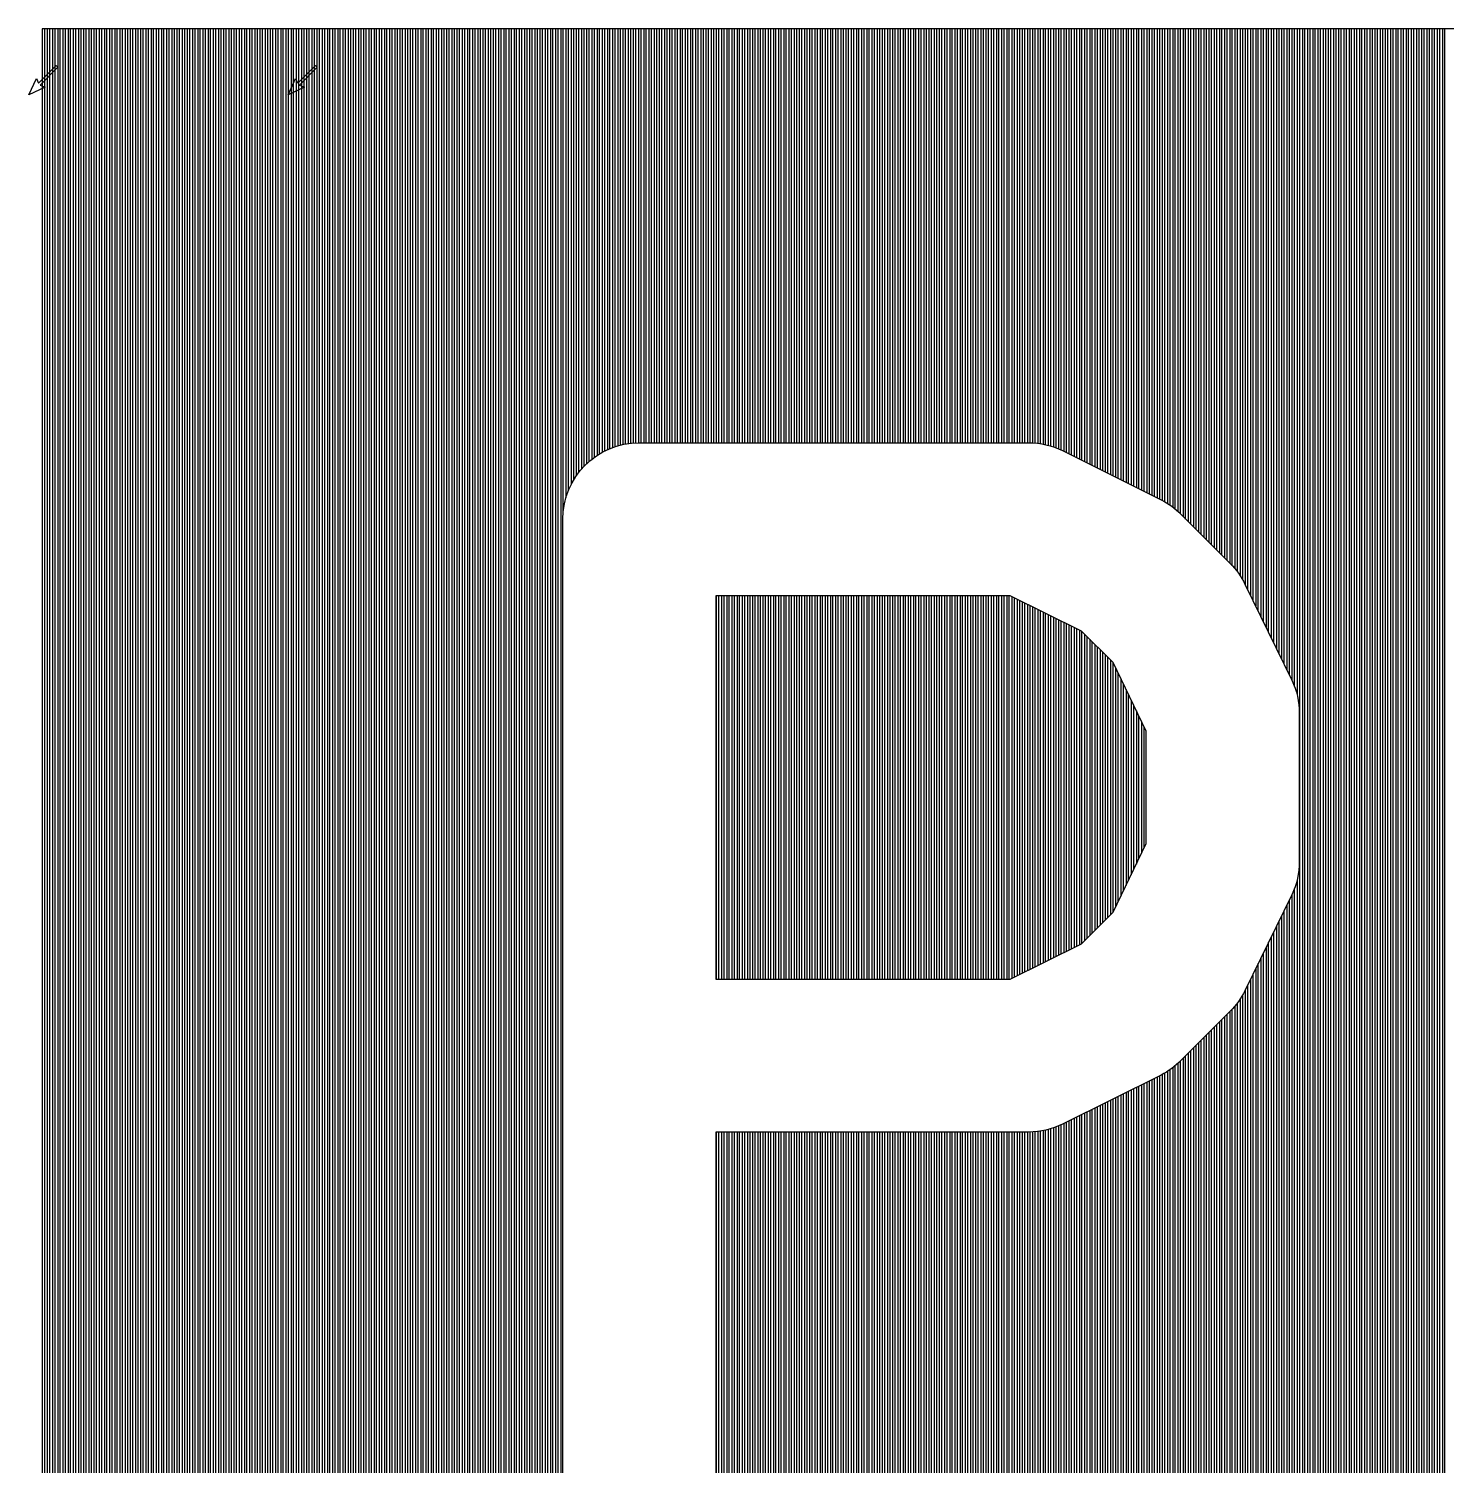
# Model space of a CAD drawing. Extents: x 0 to 12.1, y -9.4 to 0.1.
# Drawn here: x 0 to 1.389, y -1.343 to 0.065 of the extents above; entities that cross this region are included whole.
import ezdxf

# ---------------------------------------------------------------- set-up
doc = ezdxf.new("R2010")
doc.units = 0
doc.layers.get('0').update_dxf_attribs({"linetype": 'CONTINUOUS'})
doc.layers.add('Layer_1', color=7, linetype='CONTINUOUS')

msp = doc.modelspace()

# ---------------------------------------------------------------- linework, layer by layer
at = {"color": 7}
for points in [[(0.013095, 0.064725), (0.013095, -9.405507), (2.777273, -9.405507), (2.777273, 0.064725)], [(0.598075, -0.340934)], [(0.673005, -0.490796), (0.673005, -0.866486), (0.961361, -0.866486), (1.031123, -0.83186), (1.062128, -0.800855), (1.094684, -0.733677), (1.094684, -0.623606), (1.062128, -0.556428), (1.031123, -0.525422), (0.961361, -0.490796)]]:
    msp.add_lwpolyline(points, close=True, dxfattribs=at)
for points in [[(0.598075, -0.340934), (0.979446, -0.340934)], [(1.01252, -0.348686), (1.109154, -0.396745)], [(0.523145, -0.9409), (0.523145, -0.415866)], [(1.128791, -0.411216), (1.17685, -0.459275)], [(1.191321, -0.479427), (1.237312, -0.573479)], [(1.244546, -0.606036), (1.244546, -0.751246)], [(1.237312, -0.783804), (1.191321, -0.877855)], [(1.17685, -0.898007), (1.128791, -0.946067)], [(0.523145, -1.416325), (0.523145, -0.941416)], [(1.109154, -0.960537), (1.01252, -1.008596)], [(0.979446, -1.016348), (0.673005, -1.016348), (0.673005, -1.416325)]]:
    msp.add_lwpolyline(points, dxfattribs=at)
for points in [[(0.523145, -0.415866), (0.523186, -0.3745), (0.556709, -0.340976), (0.598075, -0.340934)], [(0.979446, -0.340934), (0.990918, -0.340955), (1.002233, -0.343607), (1.01252, -0.348686)], [(1.109154, -0.396745), (1.116445, -0.400465), (1.123079, -0.405353), (1.128791, -0.411216)], [(1.17685, -0.459275), (1.182759, -0.465143), (1.187649, -0.471953), (1.191321, -0.479427)], [(1.237312, -0.573479), (1.242136, -0.583651), (1.244609, -0.594778), (1.244546, -0.606036)], [(1.244546, -0.751246), (1.244609, -0.762504), (1.242136, -0.773631), (1.237312, -0.783804)], [(1.191321, -0.877855), (1.187649, -0.885329), (1.182759, -0.892139), (1.17685, -0.898007)], [(0.523145, -0.941416), (0.523146, -0.941244), (0.523146, -0.941072), (0.523145, -0.9409)], [(1.128791, -0.946067), (1.123079, -0.951929), (1.116445, -0.956817), (1.109154, -0.960537)], [(1.01252, -1.008596), (1.002233, -1.013676), (0.990918, -1.016328), (0.979446, -1.016348)]]:
    msp.add_open_spline(points, degree=3, dxfattribs=at)
at = {"layer": 'Layer_1', "color": 4}
for points in [[(0.013095, 0.064725), (0.013095, -9.405495), (0.013095, -9.405495), (0.013095, -9.405495), (0.013095, -9.405495), (0.013095, -9.405495), (0.015635, -9.405495), (0.015635, -9.405495), (0.015635, 0.064725)], [(0.018175, 0.064725), (0.018175, -9.405495), (0.018175, -9.405495), (0.020715, -9.405495), (0.020715, -9.405495), (0.020715, 0.064725)], [(0.023255, 0.064725), (0.023255, -9.405495), (0.023255, -9.405495), (0.025795, -9.405495), (0.025795, -9.405495), (0.025795, 0.064725)], [(0.028335, 0.064725), (0.028335, -9.405495), (0.028335, -9.405495), (0.030875, -9.405495), (0.030875, -9.405495), (0.030875, 0.064725)], [(0.033415, 0.064725), (0.033415, -9.405495), (0.033415, -9.405495), (0.035955, -9.405495), (0.035955, -9.405495), (0.035955, 0.064725)], [(0.038495, 0.064725), (0.038495, -9.405495), (0.038495, -9.405495), (0.041035, -9.405495), (0.041035, -9.405495), (0.041035, 0.064725)], [(0.043575, 0.064725), (0.043575, -9.405495), (0.043575, -9.405495), (0.046115, -9.405495), (0.046115, -9.405495), (0.046115, 0.064725)], [(0.048655, 0.064725), (0.048655, -9.405495), (0.048655, -9.405495), (0.051195, -9.405495), (0.051195, -9.405495), (0.051195, 0.064725)], [(0.053735, 0.064725), (0.053735, -9.405495), (0.053735, -9.405495), (0.056275, -9.405495), (0.056275, -9.405495), (0.056275, 0.064725)], [(0.058815, 0.064725), (0.058815, -9.405495), (0.058815, -9.405495), (0.061355, -9.405495), (0.061355, -9.405495), (0.061355, 0.064725)], [(0.063895, 0.064725), (0.063895, -9.405495), (0.063895, -9.405495), (0.066435, -9.405495), (0.066435, -9.405495), (0.066435, 0.064725)], [(0.068975, 0.064725), (0.068975, -9.405495), (0.068975, -9.405495), (0.071515, -9.405495), (0.071515, -9.405495), (0.071515, 0.064725)], [(0.074055, 0.064725), (0.074055, -9.405495), (0.074055, -9.405495), (0.076595, -9.405495), (0.076595, -9.405495), (0.076595, 0.064725)], [(0.079135, 0.064725), (0.079135, -9.405495), (0.079135, -9.405495), (0.081675, -9.405495), (0.081675, -9.405495), (0.081675, 0.064725)], [(0.084215, 0.064725), (0.084215, -9.405495), (0.084215, -9.405495), (0.086755, -9.405495), (0.086755, -9.405495), (0.086755, 0.064725)], [(0.089295, 0.064725), (0.089295, -9.405495), (0.089295, -9.405495), (0.091835, -9.405495), (0.091835, -9.405495), (0.091835, 0.064725)], [(0.094375, 0.064725), (0.094375, -9.405495), (0.094375, -9.405495), (0.096915, -9.405495), (0.096915, -9.405495), (0.096915, 0.064725)], [(0.099455, 0.064725), (0.099455, -9.405495), (0.099455, -9.405495), (0.101995, -9.405495), (0.101995, -9.405495), (0.101995, 0.064725)], [(0.104535, 0.064725), (0.104535, -9.405495), (0.104535, -9.405495), (0.107075, -9.405495), (0.107075, -9.405495), (0.107075, 0.064725)], [(0.109615, 0.064725), (0.109615, -9.405495), (0.109615, -9.405495), (0.112155, -9.405495), (0.112155, -9.405495), (0.112155, 0.064725)], [(0.114695, 0.064725), (0.114695, -9.405495), (0.114695, -9.405495), (0.117235, -9.405495), (0.117235, -9.405495), (0.117235, 0.064725)], [(0.119775, 0.064725), (0.119775, -9.405495), (0.119775, -9.405495), (0.122315, -9.405495), (0.122315, -9.405495), (0.122315, 0.064725)], [(0.124855, 0.064725), (0.124855, -9.405495), (0.124855, -9.405495), (0.127395, -9.405495), (0.127395, -9.405495), (0.127395, 0.064725)], [(0.129935, 0.064725), (0.129935, -9.405495), (0.129935, -9.405495), (0.132475, -9.405495), (0.132475, -9.405495), (0.132475, 0.064725)], [(0.135015, 0.064725), (0.135015, -9.405495), (0.135015, -9.405495), (0.137555, -9.405495), (0.137555, -9.405495), (0.137555, 0.064725)], [(0.140095, 0.064725), (0.140095, -9.405495), (0.140095, -9.405495), (0.142635, -9.405495), (0.142635, -9.405495), (0.142635, 0.064725)], [(0.145175, 0.064725), (0.145175, -9.405495), (0.145175, -9.405495), (0.147715, -9.405495), (0.147715, -9.405495), (0.147715, 0.064725)], [(0.150255, 0.064725), (0.150255, -9.405495), (0.150255, -9.405495), (0.152795, -9.405495), (0.152795, -9.405495), (0.152795, 0.064725)], [(0.155335, 0.064725), (0.155335, -9.405495), (0.155335, -9.405495), (0.157875, -9.405495), (0.157875, -9.405495), (0.157875, 0.064725)], [(0.160415, 0.064725), (0.160415, -9.405495), (0.160415, -9.405495), (0.162955, -9.405495), (0.162955, -9.405495), (0.162955, 0.064725)], [(0.165495, 0.064725), (0.165495, -9.405495), (0.165495, -9.405495), (0.168035, -9.405495), (0.168035, -9.405495), (0.168035, 0.064725)], [(0.170575, 0.064725), (0.170575, -9.405495), (0.170575, -9.405495), (0.173115, -9.405495), (0.173115, -9.405495), (0.173115, 0.064725)], [(0.175655, 0.064725), (0.175655, -9.405495), (0.175655, -9.405495), (0.178195, -9.405495), (0.178195, -9.405495), (0.178195, 0.064725)], [(0.180735, 0.064725), (0.180735, -9.405495), (0.180735, -9.405495), (0.183275, -9.405495), (0.183275, -9.405495), (0.183275, 0.064725)], [(0.185815, 0.064725), (0.185815, -9.405495), (0.185815, -9.405495), (0.188355, -9.405495), (0.188355, -9.405495), (0.188355, 0.064725)], [(0.190895, 0.064725), (0.190895, -9.405495), (0.190895, -9.405495), (0.193435, -9.405495), (0.193435, -9.405495), (0.193435, 0.064725)], [(0.195975, 0.064725), (0.195975, -9.405495), (0.195975, -9.405495), (0.198515, -9.405495), (0.198515, -9.405495), (0.198515, 0.064725)], [(0.201055, 0.064725), (0.201055, -9.405495), (0.201055, -9.405495), (0.203595, -9.405495), (0.203595, -9.405495), (0.203595, 0.064725)], [(0.206135, 0.064725), (0.206135, -9.405495), (0.206135, -9.405495), (0.208675, -9.405495), (0.208675, -9.405495), (0.208675, 0.064725)], [(0.211215, 0.064725), (0.211215, -9.405495), (0.211215, -9.405495), (0.213755, -9.405495), (0.213755, -9.405495), (0.213755, 0.064725)], [(0.216295, 0.064725), (0.216295, -9.405495), (0.216295, -9.405495), (0.218835, -9.405495), (0.218835, -9.405495), (0.218835, 0.064725)], [(0.221375, 0.064725), (0.221375, -9.405495), (0.221375, -9.405495), (0.223915, -9.405495), (0.223915, -9.405495), (0.223915, 0.064725)], [(0.226455, 0.064725), (0.226455, -9.405495), (0.226455, -9.405495), (0.228995, -9.405495), (0.228995, -9.405495), (0.228995, 0.064725)], [(0.231535, 0.064725), (0.231535, -9.405495), (0.231535, -9.405495), (0.234075, -9.405495), (0.234075, -9.405495), (0.234075, 0.064725)], [(0.236615, 0.064725), (0.236615, -9.405495), (0.236615, -9.405495), (0.239155, -9.405495), (0.239155, -9.405495), (0.239155, 0.064725)], [(0.241695, 0.064725), (0.241695, -9.405495), (0.241695, -9.405495), (0.244235, -9.405495), (0.244235, -9.405495), (0.244235, 0.064725)], [(0.246775, 0.064725), (0.246775, -9.405495), (0.246775, -9.405495), (0.249315, -9.405495), (0.249315, -9.405495), (0.249315, 0.064725)], [(0.251855, 0.064725), (0.251855, -9.405495), (0.251855, -9.405495), (0.254394, -9.405495), (0.254394, -9.405495), (0.254394, 0.064725)], [(0.256934, 0.064725), (0.256934, -9.405495), (0.256934, -9.405495), (0.259474, -9.405495), (0.259474, -9.405495), (0.259474, 0.064725)], [(0.262014, 0.064725), (0.262014, -9.405495), (0.262014, -9.405495), (0.264554, -9.405495), (0.264554, -9.405495), (0.264554, 0.064725)], [(0.267094, 0.064725), (0.267094, -9.405495), (0.267094, -9.405495), (0.269634, -9.405495), (0.269634, -9.405495), (0.269634, 0.064725)], [(0.272174, 0.064725), (0.272174, -9.405495), (0.272174, -9.405495), (0.274714, -9.405495), (0.274714, -9.405495), (0.274714, 0.064725)], [(0.277254, 0.064725), (0.277254, -9.405495), (0.277254, -9.405495), (0.279794, -9.405495), (0.279794, -9.405495), (0.279794, 0.064725)], [(0.282334, 0.064725), (0.282334, -9.405495), (0.282334, -9.405495), (0.284874, -9.405495), (0.284874, -9.405495), (0.284874, 0.064725)], [(0.287414, 0.064725), (0.287414, -9.405495), (0.287414, -9.405495), (0.289954, -9.405495), (0.289954, -9.405495), (0.289954, 0.064725)], [(0.292494, 0.064725), (0.292494, -9.405495), (0.292494, -9.405495), (0.295034, -9.405495), (0.295034, -9.405495), (0.295034, 0.064725)], [(0.297574, 0.064725), (0.297574, -9.405495), (0.297574, -9.405495), (0.300114, -9.405495), (0.300114, -9.405495), (0.300114, 0.064725)], [(0.302654, 0.064725), (0.302654, -9.405495), (0.302654, -9.405495), (0.305194, -9.405495), (0.305194, -9.405495), (0.305194, 0.064725)], [(0.307734, 0.064725), (0.307734, -9.405495), (0.307734, -9.405495), (0.310274, -9.405495), (0.310274, -9.405495), (0.310274, 0.064725)], [(0.312814, 0.064725), (0.312814, -9.405495), (0.312814, -9.405495), (0.315354, -9.405495), (0.315354, -9.405495), (0.315354, 0.064725)], [(0.317894, 0.064725), (0.317894, -9.405495), (0.317894, -9.405495), (0.320434, -9.405495), (0.320434, -9.405495), (0.320434, 0.064725)], [(0.322974, 0.064725), (0.322974, -9.405495), (0.322974, -9.405495), (0.325514, -9.405495), (0.325514, -9.405495), (0.325514, 0.064725)], [(0.328054, 0.064725), (0.328054, -9.405495), (0.328054, -9.405495), (0.330594, -9.405495), (0.330594, -9.405495), (0.330594, 0.064725)], [(0.333134, 0.064725), (0.333134, -9.405495), (0.333134, -9.405495), (0.335674, -9.405495), (0.335674, -9.405495), (0.335674, 0.064725)], [(0.338214, 0.064725), (0.338214, -9.405495), (0.338214, -9.405495), (0.340754, -9.405495), (0.340754, -9.405495), (0.340754, 0.064725)], [(0.343294, 0.064725), (0.343294, -9.405495), (0.343294, -9.405495), (0.345834, -9.405495), (0.345834, -9.405495), (0.345834, 0.064725)], [(0.348374, 0.064725), (0.348374, -9.405495), (0.348374, -9.405495), (0.350914, -9.405495), (0.350914, -9.405495), (0.350914, 0.064725)], [(0.353454, 0.064725), (0.353454, -9.405495), (0.353454, -9.405495), (0.355994, -9.405495), (0.355994, -9.405495), (0.355994, 0.064725)], [(0.358534, 0.064725), (0.358534, -9.405495), (0.358534, -9.405495), (0.361074, -9.405495), (0.361074, -9.405495), (0.361074, 0.064725)], [(0.363614, 0.064725), (0.363614, -9.405495), (0.363614, -9.405495), (0.366154, -9.405495), (0.366154, -9.405495), (0.366154, 0.064725)], [(0.368694, 0.064725), (0.368694, -9.405495), (0.368694, -9.405495), (0.371234, -9.405495), (0.371234, -9.405495), (0.371234, 0.064725)], [(0.373774, 0.064725), (0.373774, -9.405495), (0.373774, -9.405495), (0.376314, -9.405495), (0.376314, -9.405495), (0.376314, 0.064725)], [(0.378854, 0.064725), (0.378854, -9.405495), (0.378854, -9.405495), (0.381394, -9.405495), (0.381394, -9.405495), (0.381394, 0.064725)], [(0.383934, 0.064725), (0.383934, -9.405495), (0.383934, -9.405495), (0.386474, -9.405495), (0.386474, -9.405495), (0.386474, 0.064725)], [(0.389014, 0.064725), (0.389014, -9.405495), (0.389014, -9.405495), (0.391554, -9.405495), (0.391554, -9.405495), (0.391554, 0.064725)], [(0.394094, 0.064725), (0.394094, -9.405495), (0.394094, -9.405495), (0.396634, -9.405495), (0.396634, -9.405495), (0.396634, 0.064725)], [(0.399174, 0.064725), (0.399174, -9.405495), (0.399174, -9.405495), (0.401714, -9.405495), (0.401714, -9.405495), (0.401714, 0.064725)], [(0.404254, 0.064725), (0.404254, -9.405495), (0.404254, -9.405495), (0.406794, -9.405495), (0.406794, -9.405495), (0.406794, 0.064725)], [(0.409334, 0.064725), (0.409334, -9.405495), (0.409334, -9.405495), (0.411874, -9.405495), (0.411874, -9.405495), (0.411874, 0.064725)], [(0.414414, 0.064725), (0.414414, -9.405495), (0.414414, -9.405495), (0.416954, -9.405495), (0.416954, -9.405495), (0.416954, 0.064725)], [(0.419494, 0.064725), (0.419494, -9.405495), (0.419494, -9.405495), (0.422034, -9.405495), (0.422034, -9.405495), (0.422034, 0.064725)], [(0.424574, 0.064725), (0.424574, -9.405495), (0.424574, -9.405495), (0.427114, -9.405495), (0.427114, -9.405495), (0.427114, 0.064725)], [(0.429654, 0.064725), (0.429654, -9.405495), (0.429654, -9.405495), (0.432194, -9.405495), (0.432194, -9.405495), (0.432194, 0.064725)], [(0.434734, 0.064725), (0.434734, -9.405495), (0.434734, -9.405495), (0.437274, -9.405495), (0.437274, -9.405495), (0.437274, 0.064725)], [(0.439814, 0.064725), (0.439814, -9.405495), (0.439814, -9.405495), (0.442354, -9.405495), (0.442354, -9.405495), (0.442354, 0.064725)], [(0.444894, 0.064725), (0.444894, -9.405495), (0.444894, -9.405495), (0.447434, -9.405495), (0.447434, -9.405495), (0.447434, 0.064725)], [(0.449974, 0.064725), (0.449974, -9.405495), (0.449974, -9.405495), (0.452514, -9.405495), (0.452514, -9.405495), (0.452514, 0.064725)], [(0.455054, 0.064725), (0.455054, -9.405495), (0.455054, -9.405495), (0.457594, -9.405495), (0.457594, -9.405495), (0.457594, 0.064725)], [(0.460134, 0.064725), (0.460134, -9.405495), (0.460134, -9.405495), (0.462674, -9.405495), (0.462674, -9.405495), (0.462674, 0.064725)], [(0.465214, 0.064725), (0.465214, -9.405495), (0.465214, -9.405495), (0.467754, -9.405495), (0.467754, -9.405495), (0.467754, 0.064725)], [(0.470294, 0.064725), (0.470294, -9.405495), (0.470294, -9.405495), (0.472834, -9.405495), (0.472834, -9.405495), (0.472834, 0.064725)], [(0.475374, 0.064725), (0.475374, -9.405495), (0.475374, -9.405495), (0.477914, -9.405495), (0.477914, -9.405495), (0.477914, 0.064725)], [(0.480454, 0.064725), (0.480454, -9.405495), (0.480454, -9.405495), (0.482994, -9.405495), (0.482994, -9.405495), (0.482994, 0.064725)], [(0.485534, 0.064725), (0.485534, -9.405495), (0.485534, -9.405495), (0.488074, -9.405495), (0.488074, -9.405495), (0.488074, 0.064725)], [(0.490614, 0.064725), (0.490614, -9.405495), (0.490614, -9.405495), (0.493154, -9.405495), (0.493154, -9.405495), (0.493154, 0.064725)], [(0.495694, 0.064725), (0.495694, -9.405495), (0.495694, -9.405495), (0.498234, -9.405495), (0.498234, -9.405495), (0.498234, 0.064725)], [(0.500774, 0.064725), (0.500774, -9.405495), (0.500774, -9.405495), (0.503314, -9.405495), (0.503314, -9.405495), (0.503314, 0.064725)], [(0.505854, 0.064725), (0.505854, -9.405495), (0.505854, -9.405495), (0.508394, -9.405495), (0.508394, -9.405495), (0.508394, 0.064725)], [(0.510934, 0.064725), (0.510934, -9.405495), (0.510934, -9.405495), (0.513474, -9.405495), (0.513474, -9.405495), (0.513474, 0.064725)], [(0.516014, 0.064725), (0.516014, -9.405495), (0.516014, -9.405495), (0.518554, -9.405495), (0.518554, -9.405495), (0.518554, 0.064725)], [(0.521094, 0.064725), (0.521094, -9.405495), (0.521094, -9.405495), (0.523634, -9.405495), (0.523634, -9.405495), (0.523634, -8.925714)], [(0.523634, -0.40732), (0.523634, 0.064725)], [(0.526174, 0.064725), (0.526174, -0.394767)], [(0.528714, -0.387523), (0.528714, 0.064725)], [(0.531254, 0.064725), (0.531254, -0.381981)], [(0.533794, -0.377394), (0.533794, 0.064725)], [(0.536334, 0.064725), (0.536334, -0.373447)], [(0.538874, -0.369974), (0.538874, 0.064725)], [(0.541414, 0.064725), (0.541414, -0.366878)], [(0.543954, -0.364087), (0.543954, 0.064725)], [(0.546494, 0.064725), (0.546494, -0.361557)], [(0.549034, -0.35925), (0.549034, 0.064725)], [(0.551574, 0.064725), (0.551574, -0.357145)], [(0.554114, -0.355214), (0.554114, 0.064725)], [(0.556654, 0.064725), (0.556654, -0.353449)], [(0.559194, -0.351831), (0.559194, 0.064725)], [(0.561734, 0.064725), (0.561734, -0.350353)], [(0.564274, -0.349002), (0.564274, 0.064725)], [(0.566814, 0.064725), (0.566814, -0.347775)], [(0.569354, -0.34666), (0.569354, 0.064725)], [(0.571894, 0.064725), (0.571894, -0.345659)], [(0.574434, -0.34476), (0.574434, 0.064725)], [(0.576974, 0.064725), (0.576974, -0.343965)], [(0.579514, -0.343269), (0.579514, 0.064725)], [(0.582054, 0.064725), (0.582054, -0.342664)], [(0.584594, -0.342156), (0.584594, 0.064725)], [(0.587134, 0.064725), (0.587134, -0.341737)], [(0.589674, -0.341407), (0.589674, 0.064725)], [(0.592214, 0.064725), (0.592214, -0.341166)], [(0.594754, -0.341008), (0.594754, 0.064725)], [(0.597294, 0.064725), (0.597294, -0.34094)], [(0.599834, -0.340934), (0.599834, 0.064725)], [(0.602374, 0.064725), (0.602374, -0.340934)], [(0.604914, -0.340934), (0.604914, 0.064725)], [(0.607454, 0.064725), (0.607454, -0.340934)], [(0.609994, -0.340934), (0.609994, 0.064725)], [(0.612534, 0.064725), (0.612534, -0.340934)], [(0.615074, -0.340934), (0.615074, 0.064725)], [(0.617614, 0.064725), (0.617614, -0.340934)], [(0.620154, -0.340934), (0.620154, 0.064725)], [(0.622694, 0.064725), (0.622694, -0.340934)], [(0.625234, -0.340934), (0.625234, 0.064725)], [(0.627774, 0.064725), (0.627774, -0.340934)], [(0.630314, -0.340934), (0.630314, 0.064725)], [(0.632854, 0.064725), (0.632854, -0.340934)], [(0.635394, -0.340934), (0.635394, 0.064725)], [(0.637934, 0.064725), (0.637934, -0.340934)], [(0.640474, -0.340934), (0.640474, 0.064725)], [(0.643014, 0.064725), (0.643014, -0.340934)], [(0.645554, -0.340934), (0.645554, 0.064725)], [(0.648094, 0.064725), (0.648094, -0.340934)], [(0.650634, -0.340934), (0.650634, 0.064725)], [(0.653174, 0.064725), (0.653174, -0.340934)], [(0.655714, -0.340934), (0.655714, 0.064725)], [(0.658254, 0.064725), (0.658254, -0.340934)], [(0.660794, -0.340934), (0.660794, 0.064725)], [(0.663334, 0.064725), (0.663334, -0.340934)], [(0.665874, -0.340934), (0.665874, 0.064725)], [(0.668414, 0.064725), (0.668414, -0.340934)], [(0.670954, -0.340934), (0.670954, 0.064725)], [(0.673494, 0.064725), (0.673494, -0.340934)], [(0.676034, -0.340934), (0.676034, 0.064725)], [(0.678574, 0.064725), (0.678574, -0.340934)], [(0.681114, -0.340934), (0.681114, 0.064725)], [(0.683654, 0.064725), (0.683654, -0.340934)], [(0.686194, -0.340934), (0.686194, 0.064725)], [(0.688734, 0.064725), (0.688734, -0.340934)], [(0.691274, -0.340934), (0.691274, 0.064725)], [(0.693814, 0.064725), (0.693814, -0.340934)], [(0.696354, -0.340934), (0.696354, 0.064725)], [(0.698894, 0.064725), (0.698894, -0.340934)], [(0.701434, -0.340934), (0.701434, 0.064725)], [(0.703974, 0.064725), (0.703974, -0.340934)], [(0.706514, -0.340934), (0.706514, 0.064725)], [(0.709054, 0.064725), (0.709054, -0.340934)], [(0.711594, -0.340934), (0.711594, 0.064725)], [(0.714134, 0.064725), (0.714134, -0.340934)], [(0.716674, -0.340934), (0.716674, 0.064725)], [(0.719214, 0.064725), (0.719214, -0.340934)], [(0.721754, -0.340934), (0.721754, 0.064725)], [(0.724294, 0.064725), (0.724294, -0.340934)], [(0.726834, -0.340934), (0.726834, 0.064725)], [(0.729374, 0.064725), (0.729374, -0.340934)], [(0.731914, -0.340934), (0.731914, 0.064725)], [(0.734454, 0.064725), (0.734454, -0.340934)], [(0.736994, -0.340934), (0.736994, 0.064725)], [(0.739534, 0.064725), (0.739534, -0.340934)], [(0.742074, -0.340934), (0.742074, 0.064725)], [(0.744614, 0.064725), (0.744614, -0.340934)], [(0.747154, -0.340934), (0.747154, 0.064725)], [(0.749694, 0.064725), (0.749694, -0.340934)], [(0.752234, -0.340934), (0.752234, 0.064725)], [(0.754774, 0.064725), (0.754774, -0.340934)], [(0.757314, -0.340934), (0.757314, 0.064725)], [(0.759854, 0.064725), (0.759854, -0.340934)], [(0.762394, -0.340934), (0.762394, 0.064725)], [(0.764934, 0.064725), (0.764934, -0.340934)], [(0.767474, -0.340934), (0.767474, 0.064725)], [(0.770014, 0.064725), (0.770014, -0.340934)], [(0.772554, -0.340934), (0.772554, 0.064725)], [(0.775095, 0.064725), (0.775095, -0.340934)], [(0.777635, -0.340934), (0.777635, 0.064725)], [(0.780175, 0.064725), (0.780175, -0.340934)], [(0.782715, -0.340934), (0.782715, 0.064725)], [(0.785255, 0.064725), (0.785255, -0.340934)], [(0.787795, -0.340934), (0.787795, 0.064725)], [(0.790335, 0.064725), (0.790335, -0.340934)], [(0.792875, -0.340934), (0.792875, 0.064725)], [(0.795415, 0.064725), (0.795415, -0.340934)], [(0.797955, -0.340934), (0.797955, 0.064725)], [(0.800495, 0.064725), (0.800495, -0.340934)], [(0.803035, -0.340934), (0.803035, 0.064725)], [(0.805575, 0.064725), (0.805575, -0.340934)], [(0.808115, -0.340934), (0.808115, 0.064725)], [(0.810655, 0.064725), (0.810655, -0.340934)], [(0.813195, -0.340934), (0.813195, 0.064725)], [(0.815735, 0.064725), (0.815735, -0.340934)], [(0.818275, -0.340934), (0.818275, 0.064725)], [(0.820815, 0.064725), (0.820815, -0.340934)], [(0.823355, -0.340934), (0.823355, 0.064725)], [(0.825895, 0.064725), (0.825895, -0.340934)], [(0.828435, -0.340934), (0.828435, 0.064725)], [(0.830975, 0.064725), (0.830975, -0.340934)], [(0.833515, -0.340934), (0.833515, 0.064725)], [(0.836055, 0.064725), (0.836055, -0.340934)], [(0.838595, -0.340934), (0.838595, 0.064725)], [(0.841135, 0.064725), (0.841135, -0.340934)], [(0.843675, -0.340934), (0.843675, 0.064725)], [(0.846215, 0.064725), (0.846215, -0.340934)], [(0.848755, -0.340934), (0.848755, 0.064725)], [(0.851295, 0.064725), (0.851295, -0.340934)], [(0.853835, -0.340934), (0.853835, 0.064725)], [(0.856375, 0.064725), (0.856375, -0.340934)], [(0.858915, -0.340934), (0.858915, 0.064725)], [(0.861455, 0.064725), (0.861455, -0.340934)], [(0.863995, -0.340934), (0.863995, 0.064725)], [(0.866535, 0.064725), (0.866535, -0.340934)], [(0.869075, -0.340934), (0.869075, 0.064725)], [(0.871615, 0.064725), (0.871615, -0.340934)], [(0.874155, -0.340934), (0.874155, 0.064725)], [(0.876695, 0.064725), (0.876695, -0.340934)], [(0.879235, -0.340934), (0.879235, 0.064725)], [(0.881775, 0.064725), (0.881775, -0.340934)], [(0.884315, -0.340934), (0.884315, 0.064725)], [(0.886855, 0.064725), (0.886855, -0.340934)], [(0.889395, -0.340934), (0.889395, 0.064725)], [(0.891935, 0.064725), (0.891935, -0.340934)], [(0.894475, -0.340934), (0.894475, 0.064725)], [(0.897015, 0.064725), (0.897015, -0.340934)], [(0.899555, -0.340934), (0.899555, 0.064725)], [(0.902095, 0.064725), (0.902095, -0.340934)], [(0.904635, -0.340934), (0.904635, 0.064725)], [(0.907175, 0.064725), (0.907175, -0.340934)], [(0.909715, -0.340934), (0.909715, 0.064725)], [(0.912255, 0.064725), (0.912255, -0.340934)], [(0.914795, -0.340934), (0.914795, 0.064725)], [(0.917335, 0.064725), (0.917335, -0.340934)], [(0.919875, -0.340934), (0.919875, 0.064725)], [(0.922415, 0.064725), (0.922415, -0.340934)], [(0.924955, -0.340934), (0.924955, 0.064725)], [(0.927495, 0.064725), (0.927495, -0.340934)], [(0.930035, -0.340934), (0.930035, 0.064725)], [(0.932575, 0.064725), (0.932575, -0.340934)], [(0.935115, -0.340934), (0.935115, 0.064725)], [(0.937655, 0.064725), (0.937655, -0.340934)], [(0.940195, -0.340934), (0.940195, 0.064725)], [(0.942735, 0.064725), (0.942735, -0.340934)], [(0.945275, -0.340934), (0.945275, 0.064725)], [(0.947815, 0.064725), (0.947815, -0.340934)], [(0.950355, -0.340934), (0.950355, 0.064725)], [(0.952895, 0.064725), (0.952895, -0.340934)], [(0.955435, -0.340934), (0.955435, 0.064725)], [(0.957975, 0.064725), (0.957975, -0.340934)], [(0.960515, -0.340934), (0.960515, 0.064725)], [(0.963055, 0.064725), (0.963055, -0.340934)], [(0.965595, -0.340934), (0.965595, 0.064725)], [(0.968135, 0.064725), (0.968135, -0.340934)], [(0.970675, -0.340934), (0.970675, 0.064725)], [(0.973215, 0.064725), (0.973215, -0.340934)], [(0.975755, -0.340934), (0.975755, 0.064725)], [(0.978295, 0.064725), (0.978295, -0.340934)], [(0.980835, -0.34095), (0.980835, 0.064725)], [(0.983375, 0.064725), (0.983375, -0.341044)], [(0.985915, -0.341224), (0.985915, 0.064725)], [(0.988455, 0.064725), (0.988455, -0.341493)], [(0.990995, -0.341849), (0.990995, 0.064725)], [(0.993535, 0.064725), (0.993535, -0.342296)], [(0.996075, -0.342832), (0.996075, 0.064725)], [(0.998615, 0.064725), (0.998615, -0.343462)], [(1.001155, -0.344186), (1.001155, 0.064725)], [(1.003695, 0.064725), (1.003695, -0.345009)], [(1.006235, -0.345933), (1.006235, 0.064725)], [(1.008775, 0.064725), (1.008775, -0.346964)], [(1.011315, -0.348105), (1.011315, 0.064725)], [(1.013855, 0.064725), (1.013855, -0.34935)], [(1.016395, -0.350614), (1.016395, 0.064725)], [(1.018935, 0.064725), (1.018935, -0.351877)], [(1.021475, -0.353139), (1.021475, 0.064725)], [(1.024015, 0.064725), (1.024015, -0.354404)], [(1.026555, -0.355666), (1.026555, 0.064725)], [(1.029095, 0.064725), (1.029095, -0.356929)], [(1.031635, -0.358194), (1.031635, 0.064725)], [(1.034175, 0.064725), (1.034175, -0.359456)], [(1.036715, -0.360719), (1.036715, 0.064725)], [(1.039255, 0.064725), (1.039255, -0.361983)], [(1.041795, -0.363246), (1.041795, 0.064725)], [(1.044335, 0.064725), (1.044335, -0.364508)], [(1.046875, -0.365773), (1.046875, 0.064725)], [(1.049415, 0.064725), (1.049415, -0.367036)], [(1.051955, -0.368298), (1.051955, 0.064725)], [(1.054495, 0.064725), (1.054495, -0.369563)], [(1.057035, -0.370825), (1.057035, 0.064725)], [(1.059575, 0.064725), (1.059575, -0.372088)], [(1.062115, -0.373353), (1.062115, 0.064725)], [(1.064655, 0.064725), (1.064655, -0.374615)], [(1.067195, -0.375877), (1.067195, 0.064725)], [(1.069735, 0.064725), (1.069735, -0.377142)], [(1.072275, -0.378405), (1.072275, 0.064725)], [(1.074815, 0.064725), (1.074815, -0.379667)], [(1.077355, -0.380932), (1.077355, 0.064725)], [(1.079895, 0.064725), (1.079895, -0.382194)], [(1.082435, -0.383457), (1.082435, 0.064725)], [(1.084975, 0.064725), (1.084975, -0.384722)], [(1.087515, -0.385984), (1.087515, 0.064725)], [(1.090055, 0.064725), (1.090055, -0.387246)], [(1.092595, -0.388511), (1.092595, 0.064725)], [(1.095135, 0.064725), (1.095135, -0.389774)], [(1.097675, -0.391036), (1.097675, 0.064725)], [(1.100215, 0.064725), (1.100215, -0.392301)], [(1.102755, -0.393563), (1.102755, 0.064725)], [(1.105295, 0.064725), (1.105295, -0.394826)], [(1.107835, -0.396091), (1.107835, 0.064725)], [(1.110375, 0.064725), (1.110375, -0.397384)], [(1.112915, -0.398801), (1.112915, 0.064725)], [(1.115455, 0.064725), (1.115455, -0.400355)], [(1.117995, -0.402052), (1.117995, 0.064725)], [(1.120535, 0.064725), (1.120535, -0.403904)], [(1.123075, -0.405928), (1.123075, 0.064725)], [(1.125615, 0.064725), (1.125615, -0.408143)], [(1.128155, -0.410571), (1.128155, 0.064725)], [(1.130695, 0.064725), (1.130695, -0.413121)], [(1.133235, -0.415661), (1.133235, 0.064725)], [(1.135775, 0.064725), (1.135775, -0.418201)], [(1.138315, -0.420741), (1.138315, 0.064725)], [(1.140855, 0.064725), (1.140855, -0.423281)], [(1.143395, -0.425821), (1.143395, 0.064725)], [(1.145935, 0.064725), (1.145935, -0.428361)], [(1.148475, -0.430901), (1.148475, 0.064725)], [(1.151015, 0.064725), (1.151015, -0.433441)], [(1.153555, -0.435981), (1.153555, 0.064725)], [(1.156095, 0.064725), (1.156095, -0.438521)], [(1.158635, -0.441061), (1.158635, 0.064725)], [(1.161175, 0.064725), (1.161175, -0.443601)], [(1.163715, -0.446141), (1.163715, 0.064725)], [(1.166255, 0.064725), (1.166255, -0.448681)], [(1.168795, -0.451221), (1.168795, 0.064725)], [(1.171335, 0.064725), (1.171335, -0.453761)], [(1.173875, -0.456301), (1.173875, 0.064725)], [(1.176415, 0.064725), (1.176415, -0.458841)], [(1.178955, -0.461453), (1.178955, 0.064725)], [(1.181495, 0.064725), (1.181495, -0.46433)], [(1.184035, -0.467538), (1.184035, 0.064725)], [(1.186575, 0.064725), (1.186575, -0.471145)], [(1.189115, -0.475273), (1.189115, 0.064725)], [(1.191655, 0.064725), (1.191655, -0.480114)], [(1.194195, -0.485308), (1.194195, 0.064725)], [(1.196735, 0.064725), (1.196735, -0.490503)], [(1.199275, -0.495697), (1.199275, 0.064725)], [(1.201815, 0.064725), (1.201815, -0.500889)], [(1.204355, -0.506083), (1.204355, 0.064725)], [(1.206895, 0.064725), (1.206895, -0.511277)], [(1.209435, -0.516472), (1.209435, 0.064725)], [(1.211975, 0.064725), (1.211975, -0.521666)], [(1.214515, -0.52686), (1.214515, 0.064725)], [(1.217055, 0.064725), (1.217055, -0.532054)], [(1.219595, -0.537249), (1.219595, 0.064725)], [(1.222135, 0.064725), (1.222135, -0.542443)], [(1.224675, -0.547637), (1.224675, 0.064725)], [(1.227215, 0.064725), (1.227215, -0.552832)], [(1.229755, -0.558026), (1.229755, 0.064725)], [(1.232295, 0.064725), (1.232295, -0.56322)], [(1.234835, -0.568415), (1.234835, 0.064725)], [(1.237375, 0.064725), (1.237375, -0.573614)], [(1.239915, -0.579669), (1.239915, 0.064725)], [(1.242455, 0.064725), (1.242455, -0.588028)], [(1.242455, -8.266482), (1.242455, -9.405495), (1.242455, -9.405495), (1.244995, -9.405495), (1.244995, -9.405495), (1.244995, 0.064725)], [(1.247535, 0.064725), (1.247535, -9.405495), (1.247535, -9.405495), (1.250075, -9.405495), (1.250075, -9.405495), (1.250075, 0.064725)], [(1.252615, 0.064725), (1.252615, -9.405495), (1.252615, -9.405495), (1.255155, -9.405495), (1.255155, -9.405495), (1.255155, 0.064725)], [(1.257695, 0.064725), (1.257695, -9.405495), (1.257695, -9.405495), (1.260235, -9.405495), (1.260235, -9.405495), (1.260235, 0.064725)], [(1.262775, 0.064725), (1.262775, -9.405495), (1.262775, -9.405495), (1.265315, -9.405495), (1.265315, -9.405495), (1.265315, 0.064725)], [(1.267855, 0.064725), (1.267855, -9.405495), (1.267855, -9.405495), (1.270395, -9.405495), (1.270395, -9.405495), (1.270395, 0.064725)], [(1.272935, 0.064725), (1.272935, -9.405495), (1.272935, -9.405495), (1.275475, -9.405495), (1.275475, -9.405495), (1.275475, 0.064725)], [(1.278015, 0.064725), (1.278015, -9.405495), (1.278015, -9.405495), (1.280555, -9.405495), (1.280555, -9.405495), (1.280555, 0.064725)], [(1.283095, 0.064725), (1.283095, -9.405495), (1.283095, -9.405495), (1.285635, -9.405495), (1.285635, -9.405495), (1.285635, 0.064725)], [(1.288175, 0.064725), (1.288175, -9.405495), (1.288175, -9.405495), (1.290715, -9.405495), (1.290715, -9.405495), (1.290715, 0.064725)], [(1.293255, 0.064725), (1.293255, -9.405495), (1.293255, -9.405495), (1.295795, -9.405495), (1.295795, -9.405495), (1.295795, 0.064725)], [(1.298335, 0.064725), (1.298335, -9.405495), (1.298335, -9.405495), (1.300875, -9.405495), (1.300875, -9.405495), (1.300875, 0.064725)], [(1.303415, 0.064725), (1.303415, -9.405495), (1.303415, -9.405495), (1.305955, -9.405495), (1.305955, -9.405495), (1.305955, 0.064725)], [(1.308495, 0.064725), (1.308495, -9.405495), (1.308495, -9.405495), (1.311035, -9.405495), (1.311035, -9.405495), (1.311035, 0.064725)], [(1.313575, 0.064725), (1.313575, -9.405495), (1.313575, -9.405495), (1.316115, -9.405495), (1.316115, -9.405495), (1.316115, 0.064725)], [(1.318655, 0.064725), (1.318655, -9.405495), (1.318655, -9.405495), (1.321195, -9.405495), (1.321195, -9.405495), (1.321195, 0.064725)], [(1.323735, 0.064725), (1.323735, -9.405495), (1.323735, -9.405495), (1.326275, -9.405495), (1.326275, -9.405495), (1.326275, 0.064725)], [(1.328815, 0.064725), (1.328815, -9.405495), (1.328815, -9.405495), (1.331355, -9.405495), (1.331355, -9.405495), (1.331355, 0.064725)], [(1.333895, 0.064725), (1.333895, -9.405495), (1.333895, -9.405495), (1.336435, -9.405495), (1.336435, -9.405495), (1.336435, 0.064725)], [(1.338975, 0.064725), (1.338975, -9.405495), (1.338975, -9.405495), (1.341515, -9.405495), (1.341515, -9.405495), (1.341515, 0.064725)], [(1.344055, 0.064725), (1.344055, -9.405495), (1.344055, -9.405495), (1.346595, -9.405495), (1.346595, -9.405495), (1.346595, 0.064725)], [(1.349135, 0.064725), (1.349135, -9.405495), (1.349135, -9.405495), (1.351675, -9.405495), (1.351675, -9.405495), (1.351675, 0.064725)], [(1.354215, 0.064725), (1.354215, -9.405495), (1.354215, -9.405495), (1.356755, -9.405495), (1.356755, -9.405495), (1.356755, 0.064725)], [(1.359295, 0.064725), (1.359295, -9.405495), (1.359295, -9.405495), (1.361835, -9.405495), (1.361835, -9.405495), (1.361835, 0.064725)], [(1.364375, 0.064725), (1.364375, -9.405495), (1.364375, -9.405495), (1.366915, -9.405495), (1.366915, -9.405495), (1.366915, 0.064725)], [(1.369455, 0.064725), (1.369455, -9.405495), (1.369455, -9.405495), (1.371995, -9.405495), (1.371995, -9.405495), (1.371995, 0.064725)], [(1.374535, 0.064725), (1.374535, -9.405495), (1.374535, -9.405495), (1.377075, -9.405495), (1.377075, -9.405495), (1.377075, 0.064725)], [(1.379615, 0.064725), (1.379615, -9.405495), (1.379615, -9.405495), (1.382155, -9.405495), (1.382155, -9.405495), (1.382155, 0.064725)], [(1.384695, 0.064725), (1.384695, -9.405495), (1.384695, -9.405495), (1.387235, -9.405495), (1.387235, -9.405495), (1.387235, 0.064725)], [(0.673494, -0.490797), (0.673494, -0.866486)], [(0.676034, -0.866486), (0.676034, -0.490797)], [(0.678574, -0.490797), (0.678574, -0.866486)], [(0.681114, -0.866486), (0.681114, -0.490797)], [(0.683654, -0.490797), (0.683654, -0.866486)], [(0.686194, -0.866486), (0.686194, -0.490797)], [(0.688734, -0.490797), (0.688734, -0.866486)], [(0.691274, -0.866486), (0.691274, -0.490797)], [(0.693814, -0.490797), (0.693814, -0.866486)], [(0.696354, -0.866486), (0.696354, -0.490797)], [(0.698894, -0.490797), (0.698894, -0.866486)], [(0.701434, -0.866486), (0.701434, -0.490797)], [(0.703974, -0.490797), (0.703974, -0.866486)], [(0.706514, -0.866486), (0.706514, -0.490797)], [(0.709054, -0.490797), (0.709054, -0.866486)], [(0.711594, -0.866486), (0.711594, -0.490797)], [(0.714134, -0.490797), (0.714134, -0.866486)], [(0.716674, -0.866486), (0.716674, -0.490797)], [(0.719214, -0.490797), (0.719214, -0.866486)], [(0.721754, -0.866486), (0.721754, -0.490797)], [(0.724294, -0.490797), (0.724294, -0.866486)], [(0.726834, -0.866486), (0.726834, -0.490797)], [(0.729374, -0.490797), (0.729374, -0.866486)], [(0.731914, -0.866486), (0.731914, -0.490797)], [(0.734454, -0.490797), (0.734454, -0.866486)], [(0.736994, -0.866486), (0.736994, -0.490797)], [(0.739534, -0.490797), (0.739534, -0.866486)], [(0.742074, -0.866486), (0.742074, -0.490797)], [(0.744614, -0.490797), (0.744614, -0.866486)], [(0.747154, -0.866486), (0.747154, -0.490797)], [(0.749694, -0.490797), (0.749694, -0.866486)], [(0.752234, -0.866486), (0.752234, -0.490797)], [(0.754774, -0.490797), (0.754774, -0.866486)], [(0.757314, -0.866486), (0.757314, -0.490797)], [(0.759854, -0.490797), (0.759854, -0.866486)], [(0.762394, -0.866486), (0.762394, -0.490797)], [(0.764934, -0.490797), (0.764934, -0.866486)], [(0.767474, -0.866486), (0.767474, -0.490797)], [(0.770014, -0.490797), (0.770014, -0.866486)], [(0.772554, -0.866486), (0.772554, -0.490797)], [(0.775095, -0.490797), (0.775095, -0.866486)], [(0.777635, -0.866486), (0.777635, -0.490797)], [(0.780175, -0.490797), (0.780175, -0.866486)], [(0.782715, -0.866486), (0.782715, -0.490797)], [(0.785255, -0.490797), (0.785255, -0.866486)], [(0.787795, -0.866486), (0.787795, -0.490797)], [(0.790335, -0.490797), (0.790335, -0.866486)], [(0.792875, -0.866486), (0.792875, -0.490797)], [(0.795415, -0.490797), (0.795415, -0.866486)], [(0.797955, -0.866486), (0.797955, -0.490797)], [(0.800495, -0.490797), (0.800495, -0.866486)], [(0.803035, -0.866486), (0.803035, -0.490797)], [(0.805575, -0.490797), (0.805575, -0.866486)], [(0.808115, -0.866486), (0.808115, -0.490797)], [(0.810655, -0.490797), (0.810655, -0.866486)], [(0.813195, -0.866486), (0.813195, -0.490797)], [(0.815735, -0.490797), (0.815735, -0.866486)], [(0.818275, -0.866486), (0.818275, -0.490797)], [(0.820815, -0.490797), (0.820815, -0.866486)], [(0.823355, -0.866486), (0.823355, -0.490797)], [(0.825895, -0.490797), (0.825895, -0.866486)], [(0.828435, -0.866486), (0.828435, -0.490797)], [(0.830975, -0.490797), (0.830975, -0.866486)], [(0.833515, -0.866486), (0.833515, -0.490797)], [(0.836055, -0.490797), (0.836055, -0.866486)], [(0.838595, -0.866486), (0.838595, -0.490797)], [(0.841135, -0.490797), (0.841135, -0.866486)], [(0.843675, -0.866486), (0.843675, -0.490797)], [(0.846215, -0.490797), (0.846215, -0.866486)], [(0.848755, -0.866486), (0.848755, -0.490797)], [(0.851295, -0.490797), (0.851295, -0.866486)], [(0.853835, -0.866486), (0.853835, -0.490797)], [(0.856375, -0.490797), (0.856375, -0.866486)], [(0.858915, -0.866486), (0.858915, -0.490797)], [(0.861455, -0.490797), (0.861455, -0.866486)], [(0.863995, -0.866486), (0.863995, -0.490797)], [(0.866535, -0.490797), (0.866535, -0.866486)], [(0.869075, -0.866486), (0.869075, -0.490797)], [(0.871615, -0.490797), (0.871615, -0.866486)], [(0.874155, -0.866486), (0.874155, -0.490797)], [(0.876695, -0.490797), (0.876695, -0.866486)], [(0.879235, -0.866486), (0.879235, -0.490797)], [(0.881775, -0.490797), (0.881775, -0.866486)], [(0.884315, -0.866486), (0.884315, -0.490797)], [(0.886855, -0.490797), (0.886855, -0.866486)], [(0.889395, -0.866486), (0.889395, -0.490797)], [(0.891935, -0.490797), (0.891935, -0.866486)], [(0.894475, -0.866486), (0.894475, -0.490797)], [(0.897015, -0.490797), (0.897015, -0.866486)], [(0.899555, -0.866486), (0.899555, -0.490797)], [(0.902095, -0.490797), (0.902095, -0.866486)], [(0.904635, -0.866486), (0.904635, -0.490797)], [(0.907175, -0.490797), (0.907175, -0.866486)], [(0.909715, -0.866486), (0.909715, -0.490797)], [(0.912255, -0.490797), (0.912255, -0.866486)], [(0.914795, -0.866486), (0.914795, -0.490797)], [(0.917335, -0.490797), (0.917335, -0.866486)], [(0.919875, -0.866486), (0.919875, -0.490797)], [(0.922415, -0.490797), (0.922415, -0.866486)], [(0.924955, -0.866486), (0.924955, -0.490797)], [(0.927495, -0.490797), (0.927495, -0.866486)], [(0.930035, -0.866486), (0.930035, -0.490797)], [(0.932575, -0.490797), (0.932575, -0.866486)], [(0.935115, -0.866486), (0.935115, -0.490797)], [(0.937655, -0.490797), (0.937655, -0.866486)], [(0.940195, -0.866486), (0.940195, -0.490797)], [(0.942735, -0.490797), (0.942735, -0.866486)], [(0.945275, -0.866486), (0.945275, -0.490797)], [(0.947815, -0.490797), (0.947815, -0.866486)], [(0.950355, -0.866486), (0.950355, -0.490797)], [(0.952895, -0.490797), (0.952895, -0.866486)], [(0.955435, -0.866486), (0.955435, -0.490797)], [(0.957975, -0.490797), (0.957975, -0.866486)], [(0.960515, -0.866486), (0.960515, -0.490797)], [(0.963055, -0.491638), (0.963055, -0.865646)], [(0.965595, -0.864383), (0.965595, -0.492898)], [(0.968135, -0.494158), (0.968135, -0.863123)], [(0.970675, -0.861864), (0.970675, -0.49542)], [(0.973215, -0.49668), (0.973215, -0.860601)], [(0.975755, -0.859341), (0.975755, -0.49794)], [(0.978295, -0.499202), (0.978295, -0.858082)], [(0.980835, -0.856819), (0.980835, -0.500462)], [(0.983375, -0.501722), (0.983375, -0.855559)], [(0.985915, -0.854299), (0.985915, -0.502984)], [(0.988455, -0.504244), (0.988455, -0.853037)], [(0.990995, -0.851777), (0.990995, -0.505506)], [(0.993535, -0.506766), (0.993535, -0.850517)], [(0.996075, -0.849255), (0.996075, -0.508026)], [(0.998615, -0.509288), (0.998615, -0.847995)], [(1.001155, -0.846735), (1.001155, -0.510548)], [(1.003695, -0.511808), (1.003695, -0.845473)], [(1.006235, -0.844213), (1.006235, -0.51307)], [(1.008775, -0.51433), (1.008775, -0.842953)], [(1.011315, -0.841691), (1.011315, -0.51559)], [(1.013855, -0.516853), (1.013855, -0.840431)], [(1.016395, -0.839169), (1.016395, -0.518112)], [(1.018935, -0.519372), (1.018935, -0.837909)], [(1.021475, -0.836649), (1.021475, -0.520635)], [(1.024015, -0.521894), (1.024015, -0.835387)], [(1.026555, -0.834127), (1.026555, -0.523154)], [(1.029095, -0.524417), (1.029095, -0.832867)], [(1.031635, -0.831348), (1.031635, -0.525936)], [(1.034175, -0.528476), (1.034175, -0.828808)], [(1.036715, -0.826268), (1.036715, -0.531016)], [(1.039255, -0.533556), (1.039255, -0.823728)], [(1.041795, -0.821188), (1.041795, -0.536096)], [(1.044335, -0.538636), (1.044335, -0.818648)], [(1.046875, -0.816108), (1.046875, -0.541176)], [(1.049415, -0.543716), (1.049415, -0.813568)], [(1.051955, -0.811028), (1.051955, -0.546256)], [(1.054495, -0.548796), (1.054495, -0.808488)], [(1.057035, -0.805948), (1.057035, -0.551336)], [(1.059575, -0.553876), (1.059575, -0.803408)], [(1.062115, -0.800868), (1.062115, -0.556416)], [(1.064655, -0.561643), (1.064655, -0.795641)], [(1.067195, -0.790398), (1.067195, -0.566883)], [(1.069735, -0.572126), (1.069735, -0.785158)], [(1.072275, -0.779916), (1.072275, -0.577366)], [(1.074815, -0.582608), (1.074815, -0.774673)], [(1.077355, -0.769433), (1.077355, -0.587848)], [(1.079895, -0.593091), (1.079895, -0.76419)], [(1.082435, -0.75895), (1.082435, -0.598331)], [(1.084975, -0.603573), (1.084975, -0.753708)], [(1.087515, -0.748468), (1.087515, -0.608813)], [(1.090055, -0.614056), (1.090055, -0.743225)], [(1.092595, -0.737985), (1.092595, -0.619296)], [(1.242455, -0.769253), (1.242455, -3.090718)], [(1.237375, -0.78367), (1.237375, -3.076317)], [(1.239915, -3.082362), (1.239915, -0.777612)], [(1.229755, -3.060111), (1.229755, -0.799255)], [(1.232295, -0.794063), (1.232295, -3.065522)], [(1.234835, -3.070906), (1.234835, -0.788869)], [(1.222135, -0.814838), (1.222135, -3.043932)], [(1.224675, -3.049316), (1.224675, -0.809644)], [(1.227215, -0.804449), (1.227215, -3.054727)], [(1.214515, -3.027726), (1.214515, -0.830421)], [(1.217055, -0.825227), (1.217055, -3.033137)], [(1.219595, -3.038521), (1.219595, -0.820032)], [(1.209435, -3.016931), (1.209435, -0.84081)], [(1.211975, -0.835615), (1.211975, -3.022342)], [(1.201815, -0.856392), (1.201815, -3.000752)], [(1.204355, -3.006136), (1.204355, -0.851198)], [(1.206895, -0.846004), (1.206895, -3.011547)], [(1.194195, -2.984546), (1.194195, -0.871975)], [(1.196735, -0.866781), (1.196735, -2.989957)], [(1.199275, -2.995341), (1.199275, -0.861587)], [(1.186575, -0.886136), (1.186575, -2.970195)], [(1.189115, -2.974336), (1.189115, -0.882008)], [(1.191655, -0.87717), (1.191655, -2.979162)], [(1.176415, -0.898442), (1.176415, -2.957902)], [(1.178955, -2.960518), (1.178955, -0.895831)], [(1.181495, -0.892951), (1.181495, -2.963388)], [(1.184035, -2.966589), (1.184035, -0.889745)], [(1.161175, -0.913682), (1.161175, -2.942687)], [(1.163715, -2.945202), (1.163715, -0.911142)], [(1.166255, -0.908602), (1.166255, -2.947742)], [(1.168795, -2.950282), (1.168795, -0.906062)], [(1.171335, -0.903522), (1.171335, -2.952822)], [(1.173875, -2.955362), (1.173875, -0.900982)], [(1.145935, -0.928922), (1.145935, -2.927447)], [(1.148475, -2.929987), (1.148475, -0.926382)], [(1.151015, -0.923842), (1.151015, -2.932527)], [(1.153555, -2.935067), (1.153555, -0.921302)], [(1.156095, -0.918762), (1.156095, -2.937607)], [(1.158635, -2.940147), (1.158635, -0.916222)], [(1.133235, -2.914747), (1.133235, -0.941622)], [(1.135775, -0.939082), (1.135775, -2.917287)], [(1.138315, -2.919827), (1.138315, -0.936542)], [(1.140855, -0.934002), (1.140855, -2.922367)], [(1.143395, -2.924907), (1.143395, -0.931462)], [(1.115455, -0.956928), (1.115455, -2.899964)], [(1.117995, -2.90159), (1.117995, -0.955232)], [(1.120535, -0.953377), (1.120535, -2.903342)], [(1.123075, -2.905273), (1.123075, -0.951353)], [(1.125615, -0.949138), (1.125615, -2.907381)], [(1.128155, -2.909692), (1.128155, -0.94671)], [(1.130695, -0.944162), (1.130695, -2.912207)], [(1.090055, -0.970035), (1.090055, -2.887417)], [(1.092595, -2.888636), (1.092595, -0.968772)], [(1.095135, -0.967507), (1.095135, -2.889855)], [(1.097675, -2.891074), (1.097675, -0.966245)], [(1.100215, -0.964983), (1.100215, -2.892293)], [(1.102755, -2.893513), (1.102755, -0.963718)], [(1.105295, -0.962455), (1.105295, -2.894706)], [(1.107835, -2.895926), (1.107835, -0.961193)], [(1.110375, -0.9599), (1.110375, -2.897145)], [(1.112915, -2.898491), (1.112915, -0.95848)], [(1.059575, -0.985193), (1.059575, -2.872837)], [(1.062115, -2.874056), (1.062115, -0.983931)], [(1.064655, -0.982666), (1.064655, -2.875275)], [(1.067195, -2.876495), (1.067195, -0.981404)], [(1.069735, -0.980141), (1.069735, -2.877688)], [(1.072275, -2.878908), (1.072275, -0.978876)], [(1.074815, -0.977614), (1.074815, -2.880127)], [(1.077355, -2.881346), (1.077355, -0.976352)], [(1.079895, -0.975087), (1.079895, -2.882565)], [(1.082435, -2.883784), (1.082435, -0.973824)], [(1.084975, -0.972562), (1.084975, -2.885004)], [(1.087515, -2.886197), (1.087515, -0.971297)], [(1.031635, -2.859477), (1.031635, -0.99909)], [(1.034175, -0.997825), (1.034175, -2.860696)], [(1.036715, -2.86189), (1.036715, -0.996563)], [(1.039255, -0.9953), (1.039255, -2.863109)], [(1.041795, -2.864328), (1.041795, -0.994035)], [(1.044335, -0.992773), (1.044335, -2.865547)], [(1.046875, -2.866766), (1.046875, -0.99151)], [(1.049415, -0.990246), (1.049415, -2.867986)], [(1.051955, -2.869179), (1.051955, -0.988983)], [(1.054495, -0.987721), (1.054495, -2.870399)], [(1.057035, -2.871618), (1.057035, -0.986456)], [(1.001155, -2.845837), (1.001155, -1.013098)], [(1.003695, -1.012275), (1.003695, -2.84665)], [(1.006235, -2.847589), (1.006235, -1.01135)], [(1.008775, -1.010319), (1.008775, -2.848605)], [(1.011315, -2.849748), (1.011315, -1.009179)], [(1.013855, -1.007932), (1.013855, -2.850968)], [(1.016395, -2.852187), (1.016395, -1.006669)], [(1.018935, -1.005404), (1.018935, -2.853381)], [(1.021475, -2.8546), (1.021475, -1.004142)], [(1.024015, -1.002879), (1.024015, -2.855819)], [(1.026555, -2.857038), (1.026555, -1.001615)], [(1.029095, -1.000352), (1.029095, -2.858257)], [(0.673494, -1.016349), (0.673494, -2.842586)], [(0.676034, -2.842586), (0.676034, -1.016349)], [(0.678574, -1.016349), (0.678574, -2.842586)], [(0.681114, -2.842586), (0.681114, -1.016349)], [(0.683654, -1.016349), (0.683654, -2.842586)], [(0.686194, -2.842586), (0.686194, -1.016349)], [(0.688734, -1.016349), (0.688734, -2.842586)], [(0.691274, -2.842586), (0.691274, -1.016349)], [(0.693814, -1.016349), (0.693814, -2.842586)], [(0.696354, -2.842586), (0.696354, -1.016349)], [(0.698894, -1.016349), (0.698894, -2.842586)], [(0.701434, -2.842586), (0.701434, -1.016349)], [(0.703974, -1.016349), (0.703974, -2.842586)], [(0.706514, -2.842586), (0.706514, -1.016349)], [(0.709054, -1.016349), (0.709054, -2.842586)], [(0.711594, -2.842586), (0.711594, -1.016349)], [(0.714134, -1.016349), (0.714134, -2.842586)], [(0.716674, -2.842586), (0.716674, -1.016349)], [(0.719214, -1.016349), (0.719214, -2.842586)], [(0.721754, -2.842586), (0.721754, -1.016349)], [(0.724294, -1.016349), (0.724294, -2.842586)], [(0.726834, -2.842586), (0.726834, -1.016349)], [(0.729374, -1.016349), (0.729374, -2.842586)], [(0.731914, -2.842586), (0.731914, -1.016349)], [(0.734454, -1.016349), (0.734454, -2.842586)], [(0.736994, -2.842586), (0.736994, -1.016349)], [(0.739534, -1.016349), (0.739534, -2.842586)], [(0.742074, -2.842586), (0.742074, -1.016349)], [(0.744614, -1.016349), (0.744614, -2.842586)], [(0.747154, -2.842586), (0.747154, -1.016349)], [(0.749694, -1.016349), (0.749694, -2.842586)], [(0.752234, -2.842586), (0.752234, -1.016349)], [(0.754774, -1.016349), (0.754774, -2.842586)], [(0.757314, -2.842586), (0.757314, -1.016349)], [(0.759854, -1.016349), (0.759854, -2.842586)], [(0.762394, -2.842586), (0.762394, -1.016349)], [(0.764934, -1.016349), (0.764934, -2.842586)], [(0.767474, -2.842586), (0.767474, -1.016349)], [(0.770014, -1.016349), (0.770014, -2.842586)], [(0.772554, -2.842586), (0.772554, -1.016349)], [(0.775095, -1.016349), (0.775095, -2.842586)], [(0.777635, -2.842586), (0.777635, -1.016349)], [(0.780175, -1.016349), (0.780175, -2.842586)], [(0.782715, -2.842586), (0.782715, -1.016349)], [(0.785255, -1.016349), (0.785255, -2.842586)], [(0.787795, -2.842586), (0.787795, -1.016349)], [(0.790335, -1.016349), (0.790335, -2.842586)], [(0.792875, -2.842586), (0.792875, -1.016349)], [(0.795415, -1.016349), (0.795415, -2.842586)], [(0.797955, -2.842586), (0.797955, -1.016349)], [(0.800495, -1.016349), (0.800495, -2.842586)], [(0.803035, -2.842586), (0.803035, -1.016349)], [(0.805575, -1.016349), (0.805575, -2.842586)], [(0.808115, -2.842586), (0.808115, -1.016349)], [(0.810655, -1.016349), (0.810655, -2.842586)], [(0.813195, -2.842586), (0.813195, -1.016349)], [(0.815735, -1.016349), (0.815735, -2.842586)], [(0.818275, -2.842586), (0.818275, -1.016349)], [(0.820815, -1.016349), (0.820815, -2.842586)], [(0.823355, -2.842586), (0.823355, -1.016349)], [(0.825895, -1.016349), (0.825895, -2.842586)], [(0.828435, -2.842586), (0.828435, -1.016349)], [(0.830975, -1.016349), (0.830975, -2.842586)], [(0.833515, -2.842586), (0.833515, -1.016349)], [(0.836055, -1.016349), (0.836055, -2.842586)], [(0.838595, -2.842586), (0.838595, -1.016349)], [(0.841135, -1.016349), (0.841135, -2.842586)], [(0.843675, -2.842586), (0.843675, -1.016349)], [(0.846215, -1.016349), (0.846215, -2.842586)], [(0.848755, -2.842586), (0.848755, -1.016349)], [(0.851295, -1.016349), (0.851295, -2.842586)], [(0.853835, -2.842586), (0.853835, -1.016349)], [(0.856375, -1.016349), (0.856375, -2.842586)], [(0.858915, -2.842586), (0.858915, -1.016349)], [(0.861455, -1.016349), (0.861455, -2.842586)], [(0.863995, -2.842586), (0.863995, -1.016349)], [(0.866535, -1.016349), (0.866535, -2.842586)], [(0.869075, -2.842586), (0.869075, -1.016349)], [(0.871615, -1.016349), (0.871615, -2.842586)], [(0.874155, -2.842586), (0.874155, -1.016349)], [(0.876695, -1.016349), (0.876695, -2.842586)], [(0.879235, -2.842586), (0.879235, -1.016349)], [(0.881775, -1.016349), (0.881775, -2.842586)], [(0.884315, -2.842586), (0.884315, -1.016349)], [(0.886855, -1.016349), (0.886855, -2.842586)], [(0.889395, -2.842586), (0.889395, -1.016349)], [(0.891935, -1.016349), (0.891935, -2.842586)], [(0.894475, -2.842586), (0.894475, -1.016349)], [(0.897015, -1.016349), (0.897015, -2.842586)], [(0.899555, -2.842586), (0.899555, -1.016349)], [(0.902095, -1.016349), (0.902095, -2.842586)], [(0.904635, -2.842586), (0.904635, -1.016349)], [(0.907175, -1.016349), (0.907175, -2.842586)], [(0.909715, -2.842586), (0.909715, -1.016349)], [(0.912255, -1.016349), (0.912255, -2.842586)], [(0.914795, -2.842586), (0.914795, -1.016349)], [(0.917335, -1.016349), (0.917335, -2.842586)], [(0.919875, -2.842586), (0.919875, -1.016349)], [(0.922415, -1.016349), (0.922415, -2.842586)], [(0.924955, -2.842586), (0.924955, -1.016349)], [(0.927495, -1.016349), (0.927495, -2.842586)], [(0.930035, -2.842586), (0.930035, -1.016349)], [(0.932575, -1.016349), (0.932575, -2.842586)], [(0.935115, -2.842586), (0.935115, -1.016349)], [(0.937655, -1.016349), (0.937655, -2.842586)], [(0.940195, -2.842586), (0.940195, -1.016349)], [(0.942735, -1.016349), (0.942735, -2.842586)], [(0.945275, -2.842586), (0.945275, -1.016349)], [(0.947815, -1.016349), (0.947815, -2.842586)], [(0.950355, -2.842586), (0.950355, -1.016349)], [(0.952895, -1.016349), (0.952895, -2.842586)], [(0.955435, -2.842586), (0.955435, -1.016349)], [(0.957975, -1.016349), (0.957975, -2.842586)], [(0.960515, -2.842586), (0.960515, -1.016349)], [(0.963055, -1.016349), (0.963055, -2.842586)], [(0.965595, -2.842586), (0.965595, -1.016349)], [(0.968135, -1.016349), (0.968135, -2.842586)], [(0.970675, -2.842586), (0.970675, -1.016349)], [(0.973215, -1.016349), (0.973215, -2.842586)], [(0.975755, -2.842586), (0.975755, -1.016349)], [(0.978295, -1.016349), (0.978295, -2.842586)], [(0.980835, -2.842611), (0.980835, -1.016334)], [(0.983375, -1.016237), (0.983375, -2.842713)], [(0.985915, -2.84289), (0.985915, -1.016057)], [(0.988455, -1.015788), (0.988455, -2.843144)], [(0.990995, -2.8435), (0.990995, -1.015432)], [(0.993535, -1.014988), (0.993535, -2.843957)], [(0.996075, -2.844491), (0.996075, -1.014452)], [(0.998615, -1.013822), (0.998615, -2.8451)]]:
    msp.add_lwpolyline(points, dxfattribs=at)
at = {"layer": 'Layer_1', "color": 7}
for points in [[(0, 0), (0.007461, 0.016113), (0.009525, 0.011271), (0.026908, 0.028654), (0.026908, 0.028654), (0.028654, 0.026908), (0.011271, 0.009525), (0.016113, 0.007461)], [(0.254, 0), (0.261462, 0.016113), (0.263525, 0.011271), (0.280908, 0.028654), (0.280908, 0.028654), (0.282655, 0.026908), (0.265272, 0.009525), (0.270113, 0.007461)]]:
    msp.add_lwpolyline(points, close=True, dxfattribs=at)

doc.saveas('drawing.dxf')
